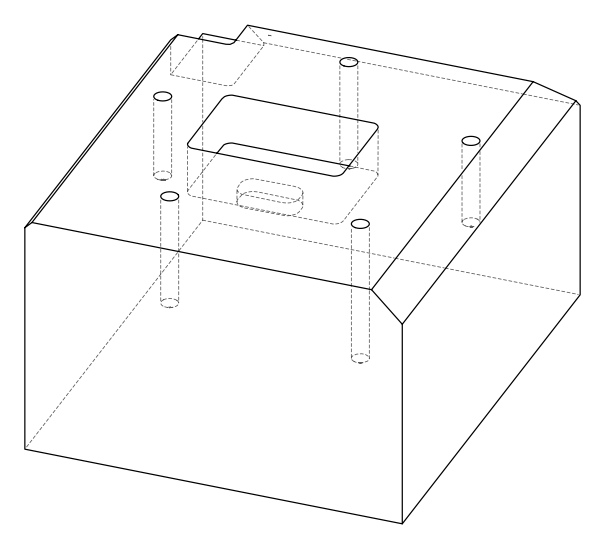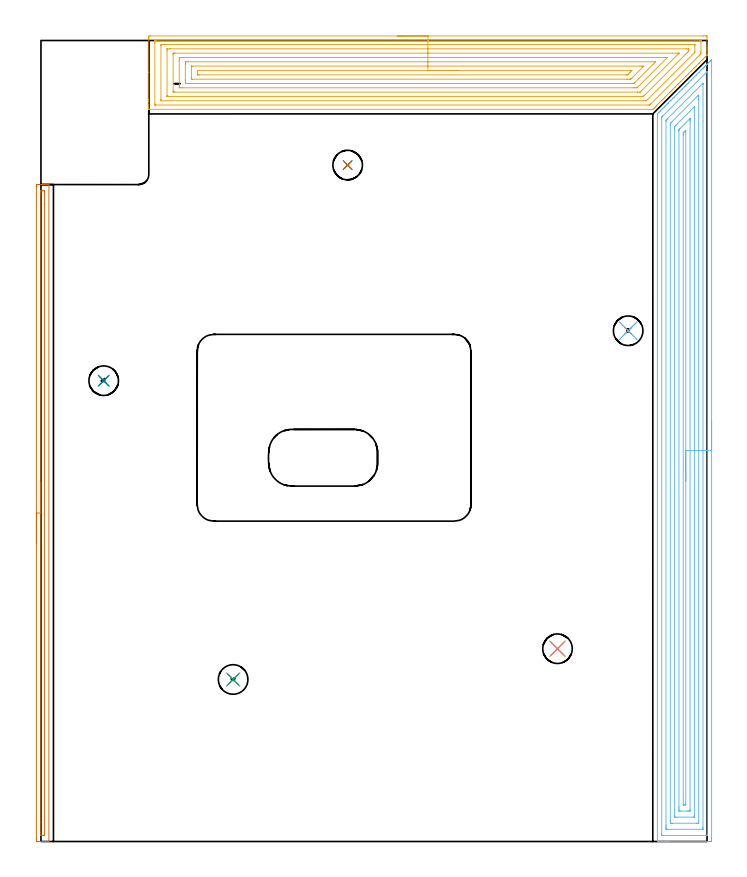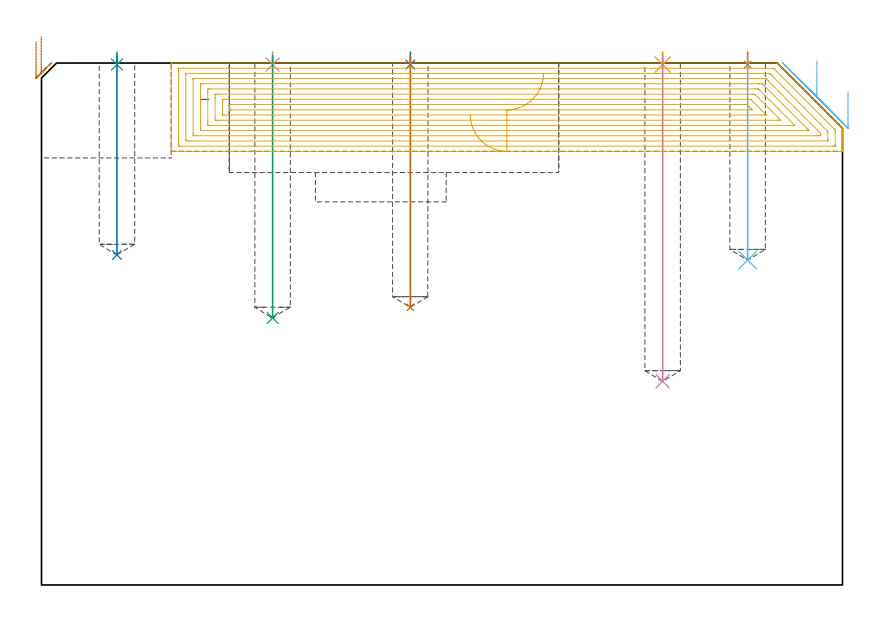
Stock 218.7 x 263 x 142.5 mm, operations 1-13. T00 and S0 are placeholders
(PLAN: 16 operations, 5 tool changes, 71.8 min)
(1 SPOT_DRILL | STEP1POCKET | NXT0321_9005460120000 | 0.03 min | 1 mm3)
(2 SPOT_DRILL_1 | STEP1POCKET_1 | NXT0321_9005460120000 | 0.03 min | 1 mm3)
(3 SPOT_DRILL_2 | STEP1POCKET_2 | NXT0321_9005460120000 | 0.03 min | 1 mm3)
(4 SPOT_DRILL_3 | STEP1POCKET_3 | NXT0321_9005460120000 | 0.03 min | 1 mm3)
(5 SPOT_DRILL_4 | STEP1POCKET_4 | NXT0321_9005460120000 | 0.03 min | 1 mm3)
(6 DRILL_BLIND_HOLE_INTO_CENTER | STEP1POCKET | UGT0301_492 | 0.22 min | 3823 mm3)
(7 DRILL_BLIND_HOLE_INTO_CENTER_1 | STEP1POCKET_1 | UGT0301_492 | 0.28 min | 4774 mm3)
(8 DRILL_BLIND_HOLE_INTO_CENTER_2 | STEP1POCKET_2 | UGT0301_492 | 0.22 min | 3719 mm3)
(9 DRILL_BLIND_HOLE_INTO_CENTER_3 | STEP1POCKET_3 | UGT0301_492 | 0.29 min | 4988 mm3)
(10 DRILL_BLIND_HOLE_INTO_CENTER_4 | STEP1POCKET_4 | UGT0301_492 | 0.36 min | 6261 mm3)
(11 AREA_MILL | FG_CHAMFER_SURFACE | UGT0205_001 | 13.07 min | 55591 mm3)
(12 AREA_MILL_1 | FG_CHAMFER_SURFACE_1 | UGT0205_001 | 14.12 min | 38830 mm3)
(13 AREA_MILL_2 | FG_CHAMFER_SURFACE_2 | UGT0205_001 | 3.61 min | 1830 mm3)
(14 MILL_CORNER_NOTCH_RECTANGULAR | CORNER_NOTCH_RECTANGULAR | NXT0201_008 | Follow Part, ap 1.5, ae 75% | 19.4 min | 40897 mm3)
(15 MILL_RECTANGULAR_POCKET | POCKET_RECTANGULAR_STRAIGHT | UGT0201_131 | Follow Part, ap 3.475, ae 75% | 2.27 min | 23345 mm3)
(16 MILL_RECTANGULAR_POCKET_1 | POCKET_RECTANGULAR_STRAIGHT_1 | NXT0201_013 | Follow Part, ap 2.5, ae 75% | 17.85 min | 145606 mm3)
(TOOL NXT0321_9005460120000 | NC Spot Drill, 142deg, 12mm, Carbide, Uncoated | D12 PA142 FL30 Z2)
(TOOL UGT0301_492 | Carbide Drill 9.7 mm | D9.7 PA118 FL87 Z2)
(TOOL UGT0205_001 | Chamfer Mill 20 x 3 x 45 deg. | D20 FL50 Z2)
(TOOL NXT0201_008 | ENDMILL 6mm [2P460-0600-NA 1630] | D6 FL26 Z6)
(TOOL UGT0201_131 | Carbide End Mill 13.9 | D13.9 FL30 Z4)
(TOOL NXT0201_013 | ENDMILL 10mm | D10 FL30 Z4)
(OP 1 SPOT_DRILL)
G17 G21 G94 G90
T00 M6
G54
G17 G0 G90 X192.8 Y167.7 S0 M3
G43 Z152.5 H0
G94 G81 G98 Z142.083 F250. R145.5
G80
M5
M2
(OP 2 SPOT_DRILL_1)
G17 G21 G94 G90
T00 M6
G54
G17 G0 G90 X100.7 Y222.1 S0 M3
G43 Z152.5 H0
G94 G81 G98 Z142.083 F250. R145.5
G80
M5
M2
(OP 3 SPOT_DRILL_2)
G17 G21 G94 G90
T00 M6
G54
G17 G0 G90 X20.6 Y151.3 S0 M3
G43 Z152.5 H0
G94 G81 G98 Z142.083 F250. R145.5
G80
M5
M2
(OP 4 SPOT_DRILL_3)
G17 G21 G94 G90
T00 M6
G54
G17 G0 G90 X63.1 Y53.2 S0 M3
G43 Z152.5 H0
G94 G81 G98 Z142.083 F250. R145.5
G80
M5
M2
(OP 5 SPOT_DRILL_4)
G17 G21 G94 G90
T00 M6
G54
G17 G0 G90 X169.6 Y63.3 S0 M3
G43 Z152.5 H0
G94 G81 G98 Z142.083 F250. R145.5
G80
M5
M2
(OP 6 DRILL_BLIND_HOLE_INTO_CENTER)
G17 G21 G94 G90
T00 M6
G54
G17 G0 G90 X192.8 Y167.7 S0 M3
G43 Z152.5 H0
G94 G81 G98 Z88.7 F250. R144.5
G80
M5
M2
(OP 7 DRILL_BLIND_HOLE_INTO_CENTER_1)
G17 G21 G94 G90
T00 M6
G54
G17 G0 G90 X100.7 Y222.1 S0 M3
G43 Z152.5 H0
G94 G81 G98 Z75.8 F250. R144.5
G80
M5
M2
(OP 8 DRILL_BLIND_HOLE_INTO_CENTER_2)
G17 G21 G94 G90
T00 M6
G54
G17 G0 G90 X20.6 Y151.3 S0 M3
G43 Z152.5 H0
G94 G81 G98 Z90.1 F250. R144.5
G80
M5
M2
(OP 9 DRILL_BLIND_HOLE_INTO_CENTER_3)
G17 G21 G94 G90
T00 M6
G54
G17 G0 G90 X63.1 Y53.2 S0 M3
G43 Z152.5 H0
G94 G81 G98 Z72.9 F250. R144.5
G80
M5
M2
(OP 10 DRILL_BLIND_HOLE_INTO_CENTER_4)
G17 G21 G94 G90
T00 M6
G54
G17 G0 G90 X169.6 Y63.3 S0 M3
G43 Z152.5 H0
G94 G81 G98 Z55.6 F250. R144.5
G80
M5
M2
(OP 11 AREA_MILL)
G17 G21 G94 G90
T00 M6
G54
G17 G0 G90 X117.05 Y264.5 S1061 M3
G43 Z152.5 H0
Z128.4
G94 G1 X117.088 Z127.528 F250.
X117.202 Z126.664
X117.391 Z125.812
X117.653 Z124.98
X117.987 Z124.174
X118.39 Z123.4
X118.858 Z122.664
X119.39 Z121.972
X119.979 Z121.329
X120.622 Z120.74
X121.314 Z120.209
X122.05 Z119.74
X122.824 Z119.337
X123.63 Z119.003
X124.462 Z118.741
X125.314 Z118.552
X126.178 Z118.438
X127.05 Z118.4
X217.566
X218.093 Y264.498 Z118.402
X218.614 Y264.494 Z118.404
X218.692 Y264.491 Z118.405
X218.7 Y263.976 Z118.92
Y261.316 Z121.578
Y260.749 Z122.148
Y260.43 Z122.466
Y259.863 Z123.034
Y259.543 Z123.352
Y258.62 Z124.279
X218.697 Y258.213 Z124.687
X218.696 Y258.204 Z124.695
X218.688 Y258.189 Z124.71
X218.636 Y258.135 Z124.764
X218.271 Y257.77 Z125.128
X218.093 Y257.593 Z125.307
X217.918 Y257.418 Z125.482
X217.384 Y256.883 Z126.014
X217.2 Y256.7 Z126.2
X217.049 Y256.549 Z126.351
X216.941 Y256.44 Z126.458
X216.903 Y256.402 Z126.496
X216.498 Y255.996 Z126.901
X216.308 Y255.807 Z127.092
X216.179 Y255.679 Z127.221
X216.054 Y255.553 Z127.344
X216.01 Y255.509 Z127.389
X215.31 Y254.81 Z128.09
X215.168 Y254.667 Z128.23
X215.118 Y254.617 Z128.281
X214.441 Y253.941 Z128.959
X214.281 Y253.78 Z129.117
X214.225 Y253.724 Z129.174
X213.571 Y253.071 Z129.829
X213.395 Y252.893 Z130.003
X212.702 Y252.202 Z130.698
X212.508 Y252.007 Z130.89
X211.833 Y251.333 Z131.567
X211.622 Y251.12 Z131.776
X210.964 Y250.464 Z132.436
X210.735 Y250.233 Z132.663
X210.095 Y249.595 Z133.305
X210.06 Y249.559 Z133.34
X209.849 Y249.347 Z133.549
X209.226 Y248.725 Z134.174
X209.167 Y248.667 Z134.233
X208.962 Y248.46 Z134.436
X208.356 Y247.856 Z135.044
X208.274 Y247.774 Z135.125
X208.075 Y247.574 Z135.323
X207.487 Y246.987 Z135.913
X207.382 Y246.881 Z136.017
X207.189 Y246.687 Z136.209
X206.618 Y246.118 Z136.782
X206.489 Y245.989 Z136.91
X206.302 Y245.8 Z137.096
X205.749 Y245.248 Z137.651
X205.416 Y244.914 Z137.982
X204.879 Y244.379 Z138.521
X204.529 Y244.027 Z138.869
X204.01 Y243.51 Z139.39
X203.642 Y243.14 Z139.756
X203.141 Y242.641 Z140.259
X202.756 Y242.254 Z140.642
X202.271 Y241.771 Z141.129
X202.026 Y241.525 Z141.372
X201.87 Y241.367 Z141.528
X201.712 Y241.211 Z141.687
X201.58 Y241.079 Z141.819
X201.426 Y240.924 Z141.971
X201.272 Y240.771 Z142.127
X201.134 Y240.633 Z142.265
X200.942 Y240.446 Z142.45
X200.895 Y240.404 Z142.489
X200.688 Y240.4 Z142.5
X35.561
X35.409 Y240.402 Z142.488
X35.4 Y240.429 Z142.462
Y240.778 Z142.122
Y241.171 Z141.728
Y241.81 Z141.084
Y243.017 Z139.88
Y243.584 Z139.31
Y252.601 Z130.296
Y263.693 Z119.205
X35.403 Y263.976 Z118.921
X35.408 Y264.492 Z118.406
X35.486 Y264.494 Z118.404
X36.007 Y264.5 Z118.4
X127.05
Y263.086 Z119.814
X216.308
X216.53 Y263.084 Z119.816
X216.639 Y263.081 Z119.819
X216.685 Y263.079 Z119.821
X216.69 Y263.046 Z119.854
X216.694 Y262.948 Z119.952
X216.699 Y262.701 Z120.199
Y259.543 Z123.357
X216.698 Y259.156 Z123.744
X216.69 Y258.656 Z124.244
X216.504 Y258.461 Z124.439
X216.308 Y258.259 Z124.641
X200.241 Y242.191 Z140.709
X200.049 Y242.001 Z140.899
X199.946 Y241.902 Z140.998
X199.882 Y241.843 Z141.057
X199.845 Y241.821 Z141.079
X199.793 Y241.82 Z141.08
X199.349 Y241.814 Z141.086
X37.792
X37.57 Y241.816 Z141.084
X37.461 Y241.819 Z141.081
X37.415 Y241.821 Z141.079
X37.41 Y241.854 Z141.046
X37.406 Y241.952 Z140.948
X37.401 Y242.199 Z140.701
X37.4 Y262.203 Z120.697
X37.402 Y262.591 Z120.309
X37.41 Y262.982 Z119.918
X37.413 Y263.079 Z119.821
X37.46 Y263.081 Z119.819
X37.57 Y263.084 Z119.816
X37.792 Y263.086 Z119.814
X127.05
Y261.672 Z121.228
X214.522 Y261.671 Z121.229
X214.642 Y261.67 Z121.23
X214.683 Y261.668 Z121.232
X214.688 Y261.666 Z121.234
X214.692 Y261.652 Z121.248
X214.697 Y261.61 Z121.29
X214.699 Y261.493 Z121.407
X214.7 Y261.316 Z121.584
X214.698 Y259.369 Z123.531
X214.69 Y259.191 Z123.709
X214.683 Y259.094 Z123.806
X214.642 Y259.049 Z123.851
X214.522 Y258.923 Z123.977
X199.266 Y243.666 Z139.234
X199.18 Y243.584 Z139.316
X198.808 Y243.234 Z139.666
X198.456 Y243.232 Z139.668
X197.92 Y243.229 Z139.671
X39.578
X39.458 Y243.23 Z139.67
X39.417 Y243.232 Z139.668
X39.412 Y243.234 Z139.666
X39.408 Y243.248 Z139.652
X39.403 Y243.29 Z139.61
X39.401 Y243.407 Z139.493
X39.4 Y243.584 Z139.316
X39.401 Y261.316 Z121.584
X39.403 Y261.49 Z121.41
X39.41 Y261.662 Z121.238
X39.578 Y261.665 Z121.235
X40.114 Y261.67 Z121.23
X40.47 Y261.671 Z121.229
X41.005 Y261.672 Z121.228
X127.05
Y260.257 Z122.643
X212.019
X212.61 Y260.253 Z122.647
X212.677 Y260.25 Z122.65
X212.69 Y260.249 Z122.651
X212.693 Y260.229 Z122.671
X212.696 Y260.179 Z122.721
X212.697 Y259.98 Z122.92
X212.692 Y259.588 Z123.312
X212.684 Y259.543 Z123.357
X212.269 Y259.122 Z123.778
X211.845 Y258.693 Z124.207
X198.456 Y245.305 Z137.595
X198.037 Y244.887 Z138.013
X197.876 Y244.731 Z138.169
X197.815 Y244.676 Z138.224
X197.783 Y244.65 Z138.25
X197.743 Y244.648 Z138.252
X197.564 Y244.644 Z138.256
X197.39 Y244.643 Z138.257
X42.081
X41.49 Y244.647 Z138.253
X41.423 Y244.649 Z138.251
X41.41 Y244.651 Z138.249
X41.407 Y244.671 Z138.229
X41.403 Y244.721 Z138.179
X41.401 Y244.92 Z137.98
X41.4 Y259.506 Z123.394
X41.401 Y259.968 Z122.932
X41.405 Y260.18 Z122.72
X41.409 Y260.232 Z122.668
X41.412 Y260.251 Z122.649
X41.434 Y260.252 Z122.648
X41.538 Y260.255 Z122.645
X42.255 Y260.257 Z122.643
X42.429
X127.05
Y258.843 Z124.057
X209.167
X209.355 Y258.842 Z124.058
X209.48 Y258.839 Z124.061
X209.522 Y258.837 Z124.063
X209.525 Y258.835 Z124.065
X209.51 Y258.816 Z124.084
X209.451 Y258.752 Z124.148
X209.358 Y258.656 Z124.244
X209.263 Y258.561 Z124.339
X197.253 Y246.552 Z136.348
X196.942 Y246.244 Z136.656
X196.805 Y246.111 Z136.789
X196.758 Y246.068 Z136.832
X196.671 Y246.064 Z136.836
X195.965 Y246.058 Z136.842
X195.778 Y246.057 Z136.843
X44.04 Y246.058 Z136.842
X43.852 Y246.059 Z136.841
X43.477 Y246.064 Z136.836
X43.409 Y246.072 Z136.828
X43.406 Y246.097 Z136.803
X43.403 Y246.153 Z136.747
X43.401 Y246.244 Z136.656
X43.4 Y258.405 Z124.495
X43.403 Y258.656 Z124.244
X43.408 Y258.815 Z124.085
X43.409 Y258.83 Z124.07
X43.44 Y258.836 Z124.064
X43.539 Y258.84 Z124.06
X43.664 Y258.842 Z124.058
X43.853 Y258.843 Z124.057
X44.04
X127.05
Y257.429 Z125.471
X205.048
X205.33 Y257.427 Z125.473
X205.597 Y257.423 Z125.477
X205.642 Y257.422 Z125.478
X205.627 Y257.383 Z125.517
X205.62 Y257.373 Z125.527
X205.597 Y257.345 Z125.555
X196.024 Y247.773 Z135.127
X195.778 Y247.531 Z135.369
X195.728 Y247.488 Z135.412
X195.691 Y247.478 Z135.422
X195.607 Y247.475 Z135.425
X195.434 Y247.473 Z135.427
X194.886 Y247.471 Z135.429
X194.543
X46.374 Y247.472 Z135.428
X45.826 Y247.475 Z135.425
X45.475 Y247.478 Z135.422
X45.41 Y247.487 Z135.413
X45.404 Y247.549 Z135.351
X45.401 Y248.017 Z134.883
X45.4 Y248.439 Z134.461
Y256.419 Z126.481
X45.404 Y256.883 Z126.017
X45.409 Y257.297 Z125.603
X45.423 Y257.422 Z125.478
X45.551 Y257.424 Z125.476
X45.826 Y257.427 Z125.473
X46.169 Y257.429 Z125.471
X46.718
X127.05
Y256.015 Z126.885
X201.134 Y256.014 Z126.886
X201.787 Y255.996 Z126.904
X201.023 Y255.22 Z127.68
X194.886 Y249.084 Z133.816
X194.793 Y248.996 Z133.904
X194.694 Y248.903 Z133.997
X194.011 Y248.886 Z134.014
X193.993
X48.522 Y248.885 Z134.015
X47.628 Y248.886 Z134.014
X47.611 Y248.887 Z134.013
X47.41 Y248.903 Z133.997
X47.404 Y249.109 Z133.791
X47.401 Y249.79 Z133.11
X47.4 Y249.999 Z132.901
X47.401 Y255.318 Z127.582
X47.41 Y255.996 Z126.904
X47.594 Y256.013 Z126.887
X47.611 Y256.014 Z126.886
X48.485 Y256.015 Z126.885
X127.05
Y254.6 Z128.3
X196.671
X197.185 Y254.599 Z128.301
X197.564 Y254.597 Z128.303
X197.924 Y254.593 Z128.307
X197.576 Y254.223 Z128.677
X197.57 Y254.217 Z128.683
X193.993 Y250.64 Z132.26
X193.703 Y250.359 Z132.541
X193.659 Y250.318 Z132.582
X193.607 Y250.307 Z132.593
X193.476 Y250.304 Z132.596
X193.101 Y250.301 Z132.599
X192.588 Y250.3 Z132.6
X192.208
X49.775
X49.536 Y250.302 Z132.598
X49.447 Y250.304 Z132.596
X49.415 Y250.306 Z132.594
X49.41 Y250.348 Z132.552
X49.405 Y250.456 Z132.444
X49.4 Y250.673 Z132.227
Y254.219 Z128.681
X49.401 Y254.444 Z128.456
X49.403 Y254.554 Z128.346
X49.406 Y254.581 Z128.319
X49.409 Y254.59 Z128.31
X49.422 Y254.594 Z128.306
X49.529 Y254.596 Z128.304
X49.909 Y254.6 Z128.3
X127.05
Y253.186 Z129.714
X193.253
X193.771 Y253.182 Z129.718
X193.993 Y253.179 Z129.721
X194.01 Y253.118 Z129.782
X193.993 Y253.094 Z129.806
X193.672 Y252.769 Z130.131
X193.354 Y252.45 Z130.45
X192.782 Y251.879 Z131.021
X192.699 Y251.798 Z131.102
X192.646 Y251.749 Z131.151
X192.617 Y251.725 Z131.175
X192.578 Y251.721 Z131.179
X192.208 Y251.716 Z131.184
X192.056 Y251.714 Z131.186
X51.922
X51.64 Y251.715 Z131.185
X51.499 Y251.718 Z131.182
X51.43 Y251.721 Z131.179
X51.41 Y251.726 Z131.174
X51.408 Y251.751 Z131.149
X51.401 Y252.232 Z130.668
X51.4 Y252.45 Z130.45
X51.402 Y253.117 Z129.783
X51.408 Y253.163 Z129.737
X51.411 Y253.18 Z129.72
X51.426 Y253.181 Z129.719
X51.518 Y253.184 Z129.716
X51.703 Y253.186 Z129.714
X127.05
X127.922 Z129.752
X128.786 Z129.866
X129.638 Z130.054
X130.47 Z130.317
X131.276 Z130.651
X132.05 Z131.053
X132.786 Z131.522
X133.478 Z132.053
X134.121 Z132.643
X134.71 Z133.286
X135.242 Z133.978
X135.71 Z134.714
X136.113 Z135.488
X136.447 Z136.294
X136.709 Z137.126
X136.898 Z137.977
X137.012 Z138.842
X137.05 Z139.714
G0 Z152.5
M5
M2
(OP 12 AREA_MILL_1)
G17 G21 G94 G90
T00 M6
G54
G17 G0 G90 X220.2 Y138.35 S1061 M3
G43 Z152.5 H0
Z134.7
G94 G1 Y138.312 Z133.828 F250.
Y138.198 Z132.963
Y138.009 Z132.112
Y137.747 Z131.28
Y137.413 Z130.474
Y137.01 Z129.7
Y136.542 Z128.964
Y136.011 Z128.272
Y135.421 Z127.629
Y134.778 Z127.04
Y134.086 Z126.508
Y133.35 Z126.04
Y132.576 Z125.637
Y131.77 Z125.303
Y130.938 Z125.041
Y130.087 Z124.852
Y129.222 Z124.738
Y128.35 Z124.7
Y1.117
X220.199 Y0.616 Z124.701
X220.195 Y0.121 Z124.703
X220.192 Y0.009 Z124.706
X219.704 Y0.004 Z125.193
X219.094 Y0. Z125.804
X206.16 Z138.735
X205.55 Z139.344
X205.002 Z139.895
X204.665 Z140.231
X204.117 Z140.779
X203.781 Z141.114
X203.108 Z141.792
X202.777 Z142.122
X202.42 Z142.47
X202.403 Y0.008 Z142.488
X202.4 Y0.17 Z142.5
Y238.665
X202.404 Y238.895 Z142.489
X202.432 Y238.935 Z142.463
X202.938 Y239.438 Z141.962
X203.207 Y239.708 Z141.692
X203.338 Y239.84 Z141.558
X203.716 Y240.216 Z141.184
X203.849 Y240.349 Z141.051
X204.1 Y240.601 Z140.798
X204.223 Y240.725 Z140.673
X204.576 Y241.076 Z140.324
X204.76 Y241.26 Z140.14
X204.993 Y241.494 Z139.905
X205.108 Y241.609 Z139.788
X205.436 Y241.936 Z139.464
X205.67 Y242.171 Z139.229
X205.886 Y242.387 Z139.012
X205.992 Y242.494 Z138.904
X206.435 Y242.935 Z138.465
X206.877 Y243.379 Z138.019
X207.319 Y243.82 Z137.58
X207.762 Y244.263 Z137.135
X207.971 Y244.471 Z136.928
X208.015 Y244.515 Z136.885
X208.646 Y245.148 Z136.25
X208.875 Y245.375 Z136.025
X209.531 Y246.032 Z135.366
X209.735 Y246.235 Z135.165
X209.758 Y246.258 Z135.142
X210.415 Y246.917 Z134.481
X210.594 Y247.094 Z134.306
X210.651 Y247.151 Z134.249
X211.298 Y247.8 Z133.598
X211.454 Y247.954 Z133.446
X211.544 Y248.044 Z133.356
X211.742 Y248.243 Z133.156
X211.841 Y248.342 Z133.057
X212.185 Y248.686 Z132.712
X212.314 Y248.814 Z132.586
X212.438 Y248.938 Z132.462
X212.627 Y249.128 Z132.271
X212.734 Y249.235 Z132.163
X213.331 Y249.831 Z131.569
X213.512 Y250.013 Z131.386
X213.627 Y250.129 Z131.27
X214.224 Y250.724 Z130.676
X214.396 Y250.898 Z130.501
X215.117 Y251.617 Z129.782
X215.281 Y251.782 Z129.616
X216.01 Y252.511 Z128.889
X216.166 Y252.667 Z128.731
X216.602 Y253.102 Z128.298
X216.903 Y253.404 Z127.996
X217.05 Y253.552 Z127.846
X217.473 Y253.973 Z127.427
X217.492 Y253.993 Z127.408
X217.796 Y254.297 Z127.102
X217.935 Y254.437 Z126.962
X218.333 Y254.833 Z126.567
X218.424 Y254.924 Z126.476
X218.69 Y255.19 Z126.209
X218.819 Y255.321 Z126.077
X219.192 Y255.693 Z125.707
X219.335 Y255.835 Z125.565
X219.583 Y256.084 Z125.316
X219.704 Y256.206 Z125.192
X220.052 Y256.553 Z124.847
X220.146 Y256.647 Z124.753
X220.181 Y256.679 Z124.718
X220.195 Y256.683 Z124.704
X220.2 Y256.679 Z124.7
Y128.35
X218.786 Z126.114
Y2.188
X218.785 Y2.081 Z126.115
X218.782 Y2.028 Z126.118
X218.78 Y2.01 Z126.12
X218.733 Y2.007 Z126.167
X218.333 Y2.001 Z126.567
X204.179 Z140.721
X203.938 Y2.005 Z140.962
X203.829 Y2.01 Z141.071
X203.815 Y2.368 Z141.085
Y2.403
X203.814 Y237.326 Z141.086
X203.819 Y237.755 Z141.081
X203.821 Y237.858 Z141.079
X203.877 Y237.92 Z141.023
X203.975 Y238.023 Z140.925
X204.168 Y238.219 Z140.732
X218.641 Y252.691 Z126.259
X218.738 Y252.782 Z126.162
X218.773 Y252.812 Z126.127
X218.785 Y252.546 Z126.115
X218.786 Y252.511 Z126.114
Y128.35
X217.372 Z127.528
X217.371 Y4.758 Z127.529
X217.369 Y4.189 Z127.531
X217.366 Y4.028 Z127.534
X217.365 Y4.015 Z127.535
X217.349 Y4.01 Z127.551
X217.3 Y4.004 Z127.6
X217.237 Y4.001 Z127.663
X205.737 Y4. Z139.163
X205.55 Y4.002 Z139.35
X205.362 Y4.006 Z139.538
X205.243 Y4.01 Z139.657
X205.236 Y4.082 Z139.665
X205.233 Y4.189 Z139.667
X205.23 Y4.513 Z139.67
X205.229 Y5.083 Z139.671
X205.228 Y5.407 Z139.672
X205.229 Y236.432 Z139.671
X205.23 Y236.755 Z139.67
X205.233 Y236.802 Z139.667
X205.236 Y236.825 Z139.664
X205.247 Y236.839 Z139.653
X205.313 Y236.91 Z139.587
X205.55 Y237.151 Z139.35
X205.637 Y237.238 Z139.263
X217.338 Y248.938 Z127.562
X217.351 Y248.946 Z127.549
X217.359 Y248.95 Z127.541
X217.365 Y248.938 Z127.535
X217.369 Y248.735 Z127.531
X217.371 Y248.614 Z127.529
X217.372 Y236.529 Z127.528
Y128.35
X215.957 Z128.943
Y6.869
X215.956 Y6.187 Z128.944
X215.954 Y6.089 Z128.946
X215.95 Y6.03 Z128.95
X215.948 Y6.01 Z128.952
X215.926 Y6.008 Z128.974
X215.711 Y6.004 Z129.189
X215.281 Y6. Z129.619
X207.295 Z137.605
X206.883 Y6.003 Z138.017
X206.678 Y6.008 Z138.222
X206.655 Y6.01 Z138.245
X206.649 Y6.02 Z138.251
X206.646 Y6.058 Z138.254
X206.644 Y6.114 Z138.256
X206.643 Y6.659 Z138.257
Y6.869
Y235.328
X206.645 Y235.539 Z138.255
X206.648 Y235.709 Z138.252
X206.65 Y235.79 Z138.25
X206.703 Y235.846 Z138.197
X206.858 Y236.005 Z138.042
X207.281 Y236.432 Z137.619
X215.548 Y244.699 Z129.352
X215.746 Y244.895 Z129.154
X215.814 Y244.96 Z129.086
X215.896 Y245.035 Z129.004
X215.951 Y245.073 Z128.949
X215.953 Y244.983 Z128.947
X215.956 Y244.683 Z128.944
X215.957 Y243.788 Z128.943
Y128.35
X214.543 Z130.357
Y8.508
X214.541 Y8.359 Z130.359
X214.536 Y8.063 Z130.364
X214.532 Y8.009 Z130.368
X214.517 Y8.006 Z130.383
X214.477 Y8.003 Z130.423
X214.396 Y8.001 Z130.504
X214.161 Y8. Z130.739
X208.853 Y8.001 Z136.047
X208.204 Y8.008 Z136.696
X208.112 Y8.01 Z136.788
X208.064 Y8.021 Z136.836
X208.057 Y8.656 Z136.843
Y233.901
X208.06 Y234.646 Z136.84
X208.062 Y234.719 Z136.838
X208.064 Y234.752 Z136.836
X208.08 Y234.771 Z136.82
X208.204 Y234.902 Z136.696
X208.519 Y235.221 Z136.381
X208.837 Y235.539 Z136.063
X214.396 Y241.098 Z130.504
X214.496 Y241.194 Z130.404
X214.525 Y241.219 Z130.375
X214.536 Y241.226 Z130.364
X214.537 Y241.222 Z130.363
X214.541 Y241.146 Z130.359
X214.543 Y241.047 Z130.357
Y240.899
Y128.35
X213.129 Z131.771
X213.128 Y10.442 Z131.772
X213.126 Y10.189 Z131.774
X213.123 Y10.063 Z131.777
X213.121 Y10.01 Z131.779
X213.06 Y10.005 Z131.84
X212.627 Y10.002 Z132.273
X212.18 Y10. Z132.72
X209.973 Y10.001 Z134.927
X209.522 Y10.004 Z135.378
X209.481 Y10.01 Z135.419
X209.478 Y10.049 Z135.422
X209.474 Y10.442 Z135.426
X209.472 Y10.949 Z135.428
X209.471 Y11.335 Z135.429
Y233.366
X209.472 Y233.559 Z135.428
X209.474 Y233.656 Z135.426
X209.478 Y233.702 Z135.422
X209.482 Y233.722 Z135.418
X209.505 Y233.753 Z135.395
X209.738 Y233.99 Z135.162
X209.973 Y234.225 Z134.927
X213.074 Y237.326 Z131.826
X213.093 Y237.34 Z131.807
X213.1 Y237.344 Z131.8
X213.122 Y237.347 Z131.778
X213.123 Y237.326 Z131.777
X213.127 Y237.058 Z131.773
X213.129 Y236.819 Z131.771
Y236.432
Y128.35
X211.715 Z133.185
X211.714 Y12.257 Z133.186
Y12.229
X211.708 Y12.029 Z133.192
X211.526 Y12.01 Z133.374
X211.413 Y12.006 Z133.487
X211.083 Y12.002 Z133.817
X210.968 Y12.007 Z133.932
X210.946 Y12.01 Z133.954
X210.892 Y12.033 Z134.008
X210.886 Y12.2 Z134.014
Y12.229
X210.885 Y231.99 Z134.015
X210.888 Y232.411 Z134.012
X210.891 Y232.621 Z134.009
X210.892 Y232.67 Z134.008
X210.912 Y232.703 Z133.988
X210.96 Y232.756 Z133.94
X211.057 Y232.859 Z133.843
X211.128 Y232.931 Z133.772
X211.402 Y233.203 Z133.498
X211.672 Y233.466 Z133.228
X211.701 Y233.493 Z133.199
X211.708 Y233.494 Z133.192
X211.709 Y233.456 Z133.191
X211.712 Y233.267 Z133.188
X211.715 Y232.887 Z133.185
Y232.859
Y128.35
Y127.479 Z133.223
Y126.614 Z133.337
Y125.762 Z133.526
Y124.93 Z133.788
Y124.124 Z134.122
Y123.35 Z134.525
Y122.614 Z134.994
Y121.922 Z135.525
Y121.279 Z136.114
Y120.69 Z136.757
Y120.159 Z137.449
Y119.69 Z138.185
Y119.287 Z138.959
Y118.953 Z139.765
Y118.691 Z140.597
Y118.502 Z141.449
Y118.388 Z142.314
Y118.35 Z143.185
G0 Z152.5
M5
M2
(OP 13 AREA_MILL_2)
G17 G21 G94 G90
T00 M6
G54
G17 G0 G90 X-1.5 Y97.85 S1061 M3
G43 Z152.5 H0
Z148.4
G94 G1 Y97.888 Z147.528 F250.
Y98.002 Z146.663
Y98.191 Z145.812
Y98.453 Z144.98
Y98.787 Z144.174
Y99.19 Z143.4
Y99.658 Z142.664
Y100.19 Z141.972
Y100.779 Z141.329
Y101.422 Z140.74
Y102.114 Z140.208
Y102.85 Z139.74
Y103.624 Z139.337
Y104.43 Z139.003
Y105.262 Z138.741
Y106.114 Z138.552
Y106.978 Z138.438
Y107.85 Z138.4
Y215.079
X-1.498 Y215.392
X-1.493 Y215.69 Z138.403
X-1.192 Y215.7 Z138.703
X-0.927 Z138.968
X-0.321 Z139.573
X0.21 Z140.107
X0.55 Z140.446
X1.081 Z140.977
X1.421 Z141.316
X2.101 Z142.001
X2.36 Z142.259
X2.481 Y215.698 Z142.373
X2.597 Y215.69 Z142.488
X2.6 Y215.526 Z142.5
Y0.174
X2.597 Y0.01 Z142.488
X2.481 Y0.002 Z142.373
X2.36 Y0. Z142.259
X2.101 Z142.001
X1.421 Z141.316
X0.21 Z140.107
X-0.321 Z139.573
X-0.927 Z138.968
X-1.072 Z138.823
X-1.192 Y0.002 Z138.703
X-1.493 Y0.01 Z138.403
X-1.498 Y0.308 Z138.4
X-1.5 Y0.621
Y0.937
Y107.85
X-0.086 Z139.814
X-0.085 Y213.05 Z139.815
X-0.084 Y213.292 Z139.816
X-0.08 Y213.617 Z139.82
X-0.079 Y213.689 Z139.821
X0.019 Y213.694 Z139.919
X0.153 Y213.698 Z140.053
X0.55 Y213.699 Z140.45
X1.025 Y213.698 Z140.925
X1.15 Y213.693 Z141.05
X1.175 Y213.691 Z141.075
X1.179 Y213.647 Z141.079
X1.183 Y213.536 Z141.083
X1.185 Y213.292 Z141.085
X1.186 Y212.64 Z141.086
Y209.369
X1.185 Y2.65 Z141.085
X1.184 Y2.408 Z141.084
X1.18 Y2.083 Z141.08
X1.179 Y2.011 Z141.079
X1.081 Y2.006 Z140.981
X0.947 Y2.002 Z140.847
X0.55 Y2.001 Z140.45
X0.075 Y2.002 Z139.975
X-0.05 Y2.007 Z139.85
X-0.075 Y2.009 Z139.825
X-0.079 Y2.053 Z139.821
X-0.083 Y2.164 Z139.817
X-0.085 Y2.408 Z139.815
X-0.086 Y3.06 Z139.814
Y6.335
Y107.85
Y108.722 Z139.852
Y109.586 Z139.966
Y110.438 Z140.155
Y111.27 Z140.417
Y112.076 Z140.751
Y112.85 Z141.154
Y113.586 Z141.623
Y114.278 Z142.154
Y114.921 Z142.743
Y115.51 Z143.386
Y116.042 Z144.078
Y116.51 Z144.814
Y116.913 Z145.588
Y117.247 Z146.394
Y117.509 Z147.226
Y117.698 Z148.078
Y117.812 Z148.943
Y117.85 Z149.814
G0 Z152.5
M5
M2
